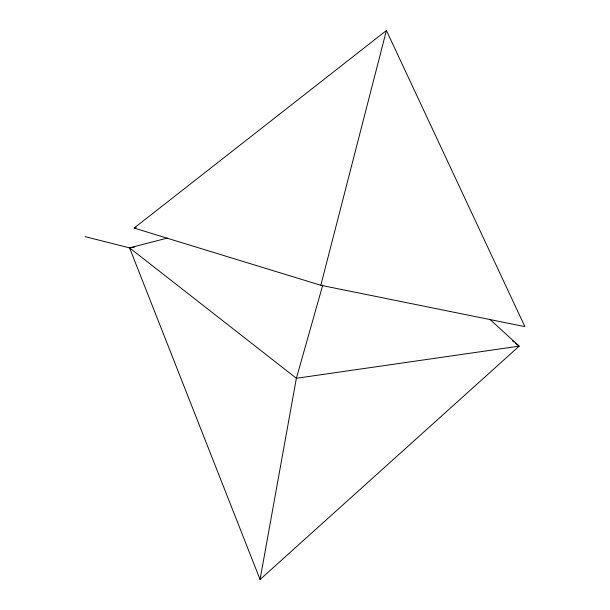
<?xml version="1.0" encoding="UTF-8"?>
<svg xmlns="http://www.w3.org/2000/svg" width="610" height="610" viewBox="0 0 610 610"><rect width="100%" height="100%" fill="white"/><g stroke="black" fill="none" stroke-linecap="round" stroke-linejoin="round"><path stroke-width="0.91" d="M489.723 319.19L519.179 346.152L260.066 579.5L296.368 378.276L322.789 284.992M320.822 285.282L386.42 30.5L524.875 326.625L320.822 285.282L134.131 228.064L386.42 30.5M85.126 236.665L129.564 247.873L167.292 238.083M135.984 227.606L134.131 228.064L136.022 227.858M260.066 579.5L129.564 247.873L134.276 247.195M129.564 247.873L296.368 378.276L519.179 346.152L515.45 343.209M512.469 340.853L513.955 342.035"/></g></svg>
